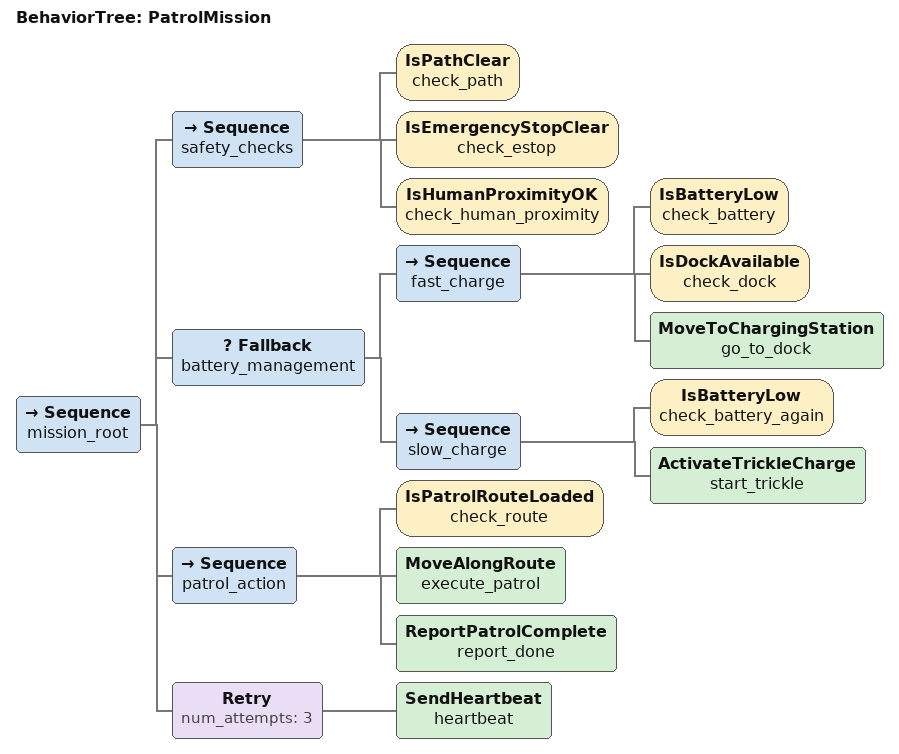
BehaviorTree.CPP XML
<?xml version="1.0" encoding="UTF-8"?>
<root main_tree_to_execute="PatrolMission">

  <BehaviorTree ID="PatrolMission">
    <Sequence name="mission_root">

      <!-- Safety check sequence before all movement -->
      <Sequence name="safety_checks">
        <IsPathClear name="check_path"/>
        <IsEmergencyStopClear name="check_estop"/>
        <IsHumanProximityOK name="check_human_proximity"/>
      </Sequence>

      <!-- Battery fallback: attempt fast charge, then slow charge -->
      <Fallback name="battery_management">
        <Sequence name="fast_charge">
          <IsBatteryLow name="check_battery"/>
          <IsDockAvailable name="check_dock"/>
          <MoveToChargingStation name="go_to_dock"/>
        </Sequence>
        <Sequence name="slow_charge">
          <IsBatteryLow name="check_battery_again"/>
          <ActivateTrickleCharge name="start_trickle"/>
        </Sequence>
      </Fallback>

      <!-- Main patrol action (only reached if safety + battery checks pass) -->
      <Sequence name="patrol_action">
        <IsPatrolRouteLoaded name="check_route"/>
        <MoveAlongRoute name="execute_patrol"/>
        <ReportPatrolComplete name="report_done"/>
      </Sequence>

      <!-- Decorator: retry patrol up to 3 times on failure (UNSUPPORTED) -->
      <Retry num_attempts="3">
        <SendHeartbeat name="heartbeat"/>
      </Retry>

    </Sequence>
  </BehaviorTree>

</root>
